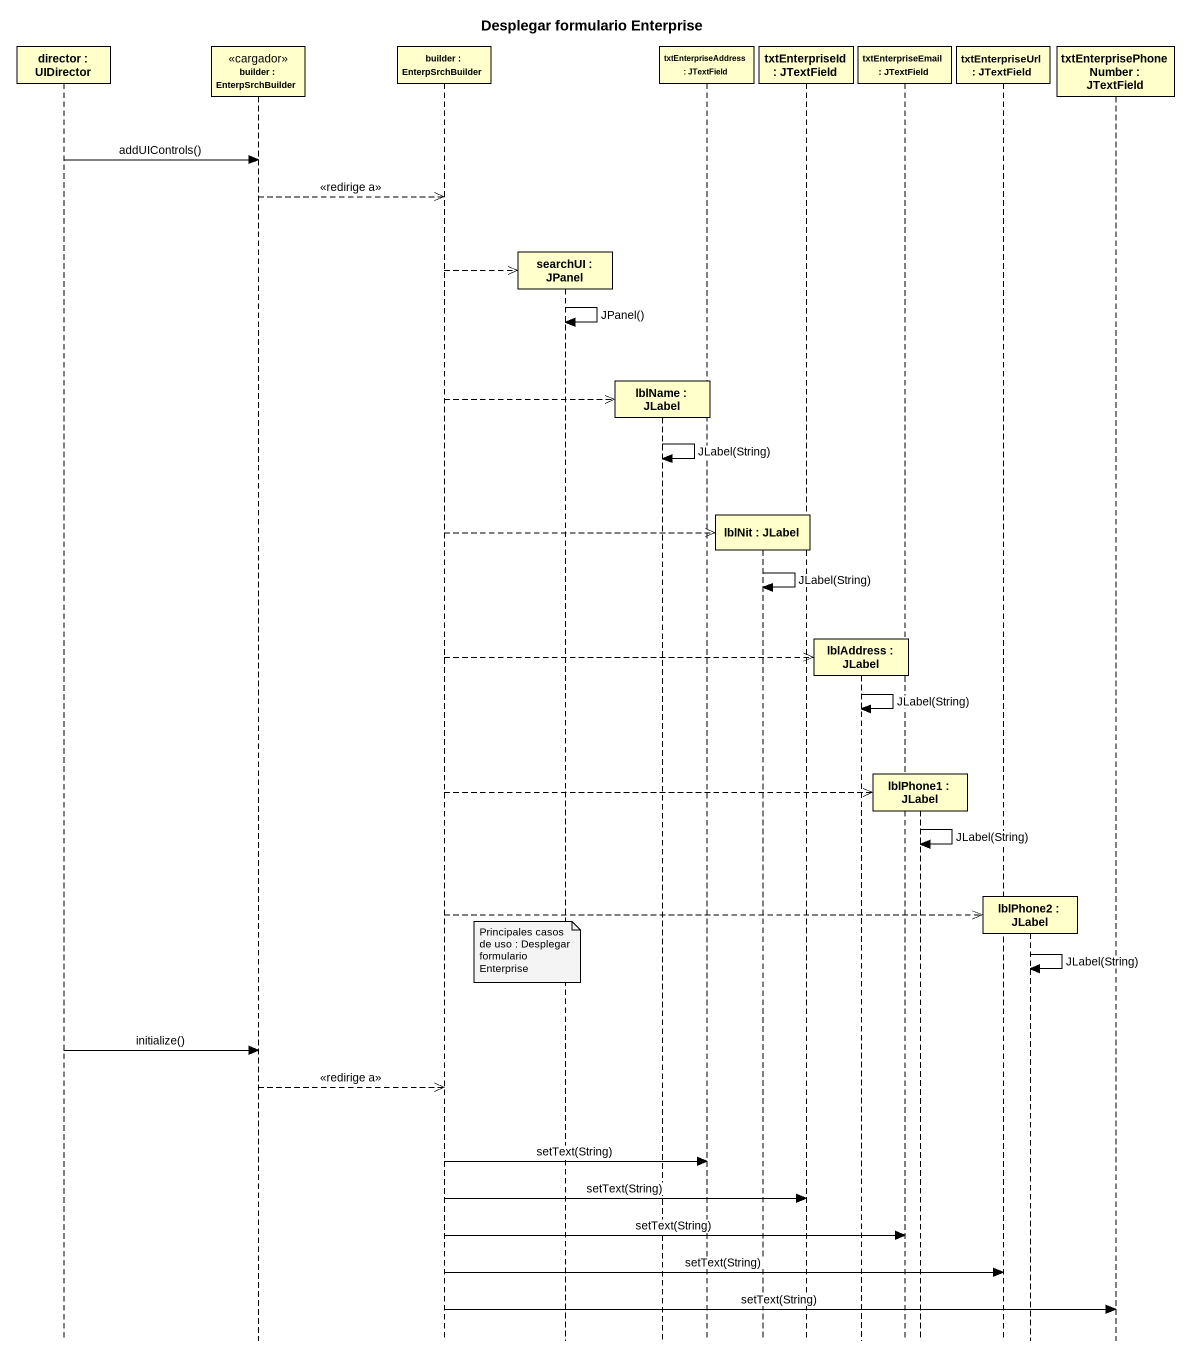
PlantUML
@startuml
title Desplegar formulario Enterprise
hide footbox
participant "director : UIDirector" as director
participant "builder : EnterpSrchBuilder" as builder <<cargador>>
participant "builder : EnterpSrchBuilder" as builder_2
participant "searchUI : JPanel" as searchUI
participant "lblName : JLabel" as lblName
participant "txtEnterpriseAddress : JTextField" as txtEnterpriseAddress
participant "lblNit : JLabel" as lblNit
participant "txtEnterpriseId : JTextField" as txtEnterpriseId
participant "lblAddress : JLabel" as lblAddress
participant "txtEnterpriseEmail : JTextField" as txtEnterpriseEmail
participant "lblPhone1 : JLabel" as lblPhone1
participant "txtEnterpriseUrl : JTextField" as txtEnterpriseUrl
participant "lblPhone2 : JLabel" as lblPhone2
participant "txtEnterprisePhoneNumber : JTextField" as txtEnterprisePhoneNumber

director -> builder : addUIControls()
builder -->> builder_2 : <<redirige a>>
builder_2 -->> searchUI **
searchUI -> searchUI : JPanel()
builder_2 -->> lblName **
lblName -> lblName : JLabel(String)
builder_2 -->> lblNit **
lblNit -> lblNit : JLabel(String)
builder_2 -->> lblAddress **
lblAddress -> lblAddress : JLabel(String)
builder_2 -->> lblPhone1 **
lblPhone1 -> lblPhone1 : JLabel(String)
builder_2 -->> lblPhone2 **
note over searchUI : Principales casos de uso : Desplegar formulario Enterprise
lblPhone2 -> lblPhone2 : JLabel(String)
director -> builder : initialize()
builder -->> builder_2 : <<redirige a>>
builder_2 -> txtEnterpriseAddress : setText(String)
builder_2 -> txtEnterpriseId : setText(String)
builder_2 -> txtEnterpriseEmail : setText(String)
builder_2 -> txtEnterpriseUrl : setText(String)
builder_2 -> txtEnterprisePhoneNumber : setText(String)
@enduml
